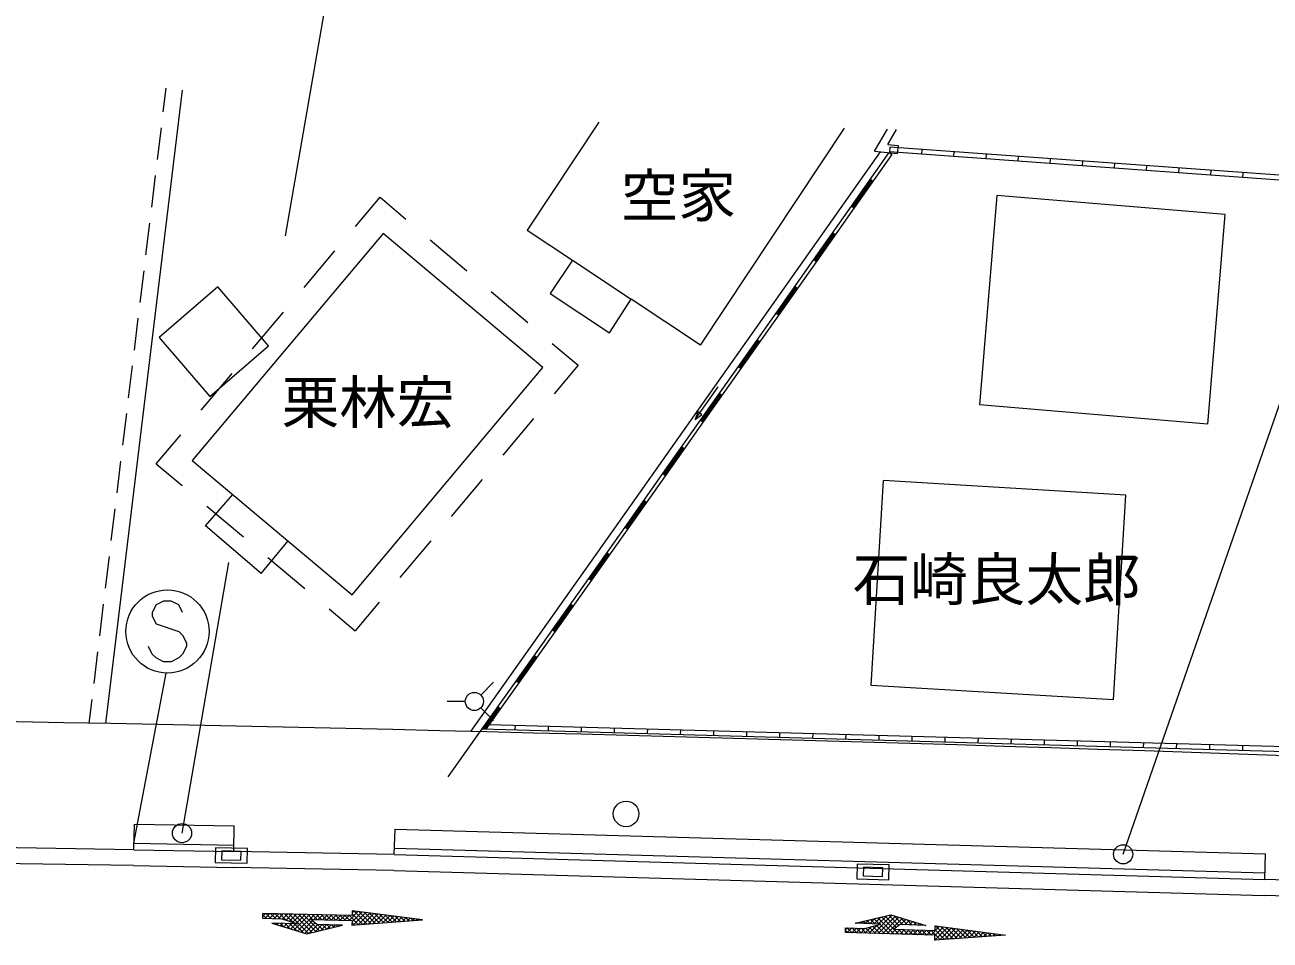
# Model space of a CAD drawing. Units: millimetres, scale not verified. Extents: x 40000 to 680000, y 20000 to 380000.
# Drawn here: x 109413 to 148328, y 281301 to 309911 of the extents above; entities that cross this region are included whole.
import ezdxf
from ezdxf.enums import TextEntityAlignment as Align

# ---------------------------------------------------------------- set-up
doc = ezdxf.new("R2010")
doc.units = ezdxf.units.MM
doc.header["$LTSCALE"] = 1000
doc.layers.add('M-BGD', color=7, linetype='Continuous', lineweight=13)
doc.layers.add('M-STR-STRC', color=7, linetype='Continuous', lineweight=13)
doc.styles.add('ＭＳ ゴシック', font='')
doc.styles.get('ＭＳ ゴシック').set_extended_font_data('MS Gothic')

msp = doc.modelspace()

# ---------------------------------------------------------------- linework, layer by layer
at = {"layer": 'M-BGD'}
for p, q in [((111945, 288071), (114343, 307874)), ((113737, 307192), (113827, 307936)), ((113557, 305703), (113677, 306695)), ((127349, 306870), (125110, 303499)), ((130524, 299902), (135028, 306683)), ((135964, 305967), (136368, 306650)), ((136377, 306176), (136654, 306643)), ((135964, 305967), (136676, 305894)), ((136377, 306176), (136702, 306142)), ((136440, 306090), (136429, 305941)), ((136440, 306090), (136429, 305941)), ((154494, 304633), (136429, 305941)), ((154494, 304633), (136429, 305941)), ((154546, 304780), (136440, 306090)), ((136702, 306142), (136676, 305894)), ((137443, 306018), (137432, 305868)), ((138447, 305945), (138436, 305795)), ((139450, 305872), (139440, 305723)), ((140454, 305800), (140443, 305650)), ((141458, 305727), (141447, 305578)), ((142461, 305654), (142451, 305505)), ((143465, 305582), (143454, 305432)), ((144469, 305509), (144458, 305360)), ((113376, 304213), (113497, 305206)), ((145472, 305437), (145461, 305287)), ((146476, 305364), (146465, 305214)), ((147480, 305291), (147469, 305142)), ((135852, 305074), (135261, 304237)), ((135866, 305064), (135276, 304226)), ((135882, 305057), (135291, 304219)), ((135893, 305045), (135303, 304210)), ((135910, 305037), (135317, 304197)), ((135838, 305083), (135920, 305026)), ((119745, 303612), (120511, 304524)), ((120511, 304524), (121320, 303838)), ((139792, 304583), (139242, 298030)), ((146928, 303984), (139792, 304583)), ((146378, 297431), (146928, 303984)), ((113196, 302724), (113316, 303717)), ((120605, 303391), (114645, 296291)), ((125599, 299199), (120605, 303391)), ((122082, 303191), (123226, 302220)), ((125110, 303499), (126526, 302558)), ((134672, 303401), (134082, 302564)), ((134687, 303391), (134096, 302554)), ((134702, 303384), (134111, 302546)), ((134714, 303372), (134124, 302538)), ((134730, 303364), (134138, 302525)), ((134659, 303411), (134740, 303354)), ((118138, 301697), (119102, 302846)), ((126522, 302561), (125828, 301517)), ((126526, 302558), (128358, 301341)), ((113016, 301235), (113136, 302228)), ((115447, 301719), (113610, 300143)), ((117029, 299874), (115447, 301719)), ((133493, 301729), (132902, 300892)), ((133507, 301719), (132917, 300881)), ((133523, 301712), (132932, 300874)), ((133535, 301700), (132945, 300865)), ((133551, 301692), (132958, 300852)), ((133480, 301738), (133561, 301681)), ((123988, 301573), (125132, 300603)), ((125828, 301517), (127686, 300283)), ((127686, 300283), (128358, 301341)), ((130524, 299902), (128358, 301341)), ((116531, 299782), (117495, 300931)), ((112835, 299746), (112955, 300739)), ((113610, 300143), (115192, 298299)), ((132313, 300056), (131723, 299219)), ((132328, 300046), (131738, 299209)), ((132343, 300039), (131753, 299201)), ((132300, 300066), (132381, 300009)), ((115192, 298299), (117029, 299874)), ((125895, 299956), (126703, 299269)), ((132355, 300027), (131765, 299192)), ((132371, 300019), (131779, 299180)), ((126703, 299269), (125953, 298376)), ((112655, 298257), (112775, 299250)), ((114924, 297867), (115888, 299016)), ((119639, 292099), (125599, 299199)), ((130364, 297572), (131084, 298594)), ((131134, 298384), (130544, 297546)), ((131149, 298374), (130558, 297536)), ((131164, 298367), (130573, 297529)), ((131176, 298354), (130586, 297520)), ((131192, 298347), (130599, 297507)), ((131121, 298393), (131202, 298336)), ((112474, 296768), (112595, 297761)), ((130447, 297820), (130364, 297572)), ((130364, 297572), (130569, 297733)), ((130569, 297733), (130447, 297820)), ((146378, 297431), (139242, 298030)), ((125310, 297610), (124345, 296461)), ((113515, 296189), (114281, 297101)), ((129955, 296711), (129364, 295874)), ((129969, 296701), (129379, 295864)), ((129983, 296691), (129394, 295856)), ((129996, 296682), (129406, 295847)), ((130010, 296672), (129420, 295834)), ((129941, 296721), (130022, 296663)), ((112294, 295279), (112414, 296271)), ((113518, 296193), (114330, 295511)), ((114645, 296291), (119639, 292099)), ((123702, 295695), (122738, 294546)), ((135863, 289264), (136246, 295668)), ((143819, 295215), (136246, 295668)), ((115058, 294250), (115912, 295227)), ((128775, 295039), (128185, 294201)), ((128790, 295028), (128199, 294191)), ((128803, 295019), (128214, 294184)), ((128817, 295009), (128227, 294175)), ((128831, 294999), (128241, 294162)), ((128762, 295048), (128843, 294991)), ((143437, 288812), (143819, 295215)), ((112114, 293790), (112234, 294782)), ((115095, 294868), (116244, 293904)), ((116800, 292765), (115058, 294250)), ((116800, 292765), (117637, 293779)), ((122095, 293780), (121130, 292632)), ((111933, 292301), (112054, 293293)), ((117010, 293261), (118159, 292296)), ((127617, 293400), (127049, 292597)), ((127632, 293390), (127063, 292587)), ((127647, 293383), (127078, 292580)), ((127659, 293371), (127091, 292571)), ((127675, 293363), (127105, 292558)), ((127604, 293410), (127685, 293353)), ((120487, 291866), (119737, 290972)), ((111753, 290811), (111873, 291804)), ((118925, 291654), (119737, 290972)), ((126482, 291796), (125913, 290993)), ((126496, 291786), (125927, 290983)), ((126511, 291779), (125942, 290976)), ((126523, 291767), (125955, 290967)), ((126539, 291759), (125969, 290954)), ((126468, 291806), (126549, 291749)), ((111573, 289322), (111693, 290315)), ((125346, 290192), (124777, 289389)), ((125360, 290182), (124792, 289379)), ((125375, 290175), (124806, 289372)), ((125387, 290163), (124819, 289363)), ((125403, 290155), (124833, 289350)), ((125332, 290202), (125413, 290145)), ((123660, 288961), (124060, 289361)), ((123703, 287902), (124764, 289399)), ((124845, 289342), (123823, 287898)), ((143437, 288812), (135863, 289264)), ((111422, 288081), (111512, 288826)), ((123177, 288761), (122611, 288760)), ((123660, 288561), (124060, 288161)), ((124210, 288588), (123723, 287901)), ((124224, 288578), (123745, 287901)), ((124240, 288571), (123764, 287900)), ((124251, 288559), (123783, 287899)), ((124267, 288551), (123805, 287899)), ((124196, 288598), (124277, 288541)), ((123927, 288046), (150607, 287300)), ((124740, 287873), (124744, 288023)), ((125773, 287844), (125777, 287994)), ((122643, 286405), (123703, 287902)), ((123703, 287902), (150574, 287151)), ((126807, 287815), (126811, 287965)), ((127840, 287786), (127844, 287936)), ((128873, 287757), (128878, 287907)), ((129907, 287728), (129911, 287878)), ((130940, 287700), (130944, 287850)), ((131973, 287671), (131978, 287821)), ((133007, 287642), (133011, 287792)), ((134040, 287613), (134044, 287763)), ((135073, 287584), (135078, 287734)), ((136107, 287555), (136111, 287705)), ((137140, 287526), (137144, 287676)), ((138174, 287498), (138178, 287647)), ((139207, 287469), (139211, 287619)), ((140240, 287440), (140244, 287590)), ((141274, 287411), (141278, 287561)), ((142307, 287382), (142311, 287532)), ((143340, 287353), (143345, 287503)), ((144374, 287324), (144378, 287474)), ((145407, 287295), (145411, 287445)), ((146440, 287267), (146445, 287417)), ((147474, 287238), (147478, 287388)), ((112818, 284128), (112833, 284928)), ((112833, 284928), (115955, 284869)), ((115940, 284069), (115955, 284869)), ((120958, 283973), (120981, 284773)), ((120981, 284773), (148184, 283999)), ((112818, 284128), (107811, 284212)), ((112818, 284128), (115940, 284069)), ((112822, 284328), (115944, 284269)), ((120964, 284173), (148167, 283400)), ((112809, 283629), (107803, 283713)), ((120958, 283973), (115940, 284069)), ((120958, 283973), (148162, 283200)), ((148162, 283200), (148184, 283999)), ((112809, 283629), (115930, 283569)), ((120946, 283473), (115930, 283569)), ((120946, 283473), (148146, 282700)), ((155177, 282954), (148162, 283200)), ((155158, 282454), (148146, 282700)), ((116842, 282135), (116841, 282060)), ((119641, 282065), (116842, 282135)), ((119543, 281917), (119819, 282193)), ((119637, 281869), (119944, 282177)), ((119645, 282215), (119641, 282065)), ((119644, 282159), (119693, 282209)), ((121839, 281934), (119645, 282215)), ((119677, 281768), (120070, 282161)), ((120105, 281801), (119699, 282208)), ((119830, 281780), (120195, 282145)), ((120237, 281811), (119861, 282187)), ((120368, 281821), (120023, 282167)), ((120499, 281831), (120185, 282146)), ((116841, 282060), (116839, 281985)), ((116839, 281985), (117444, 281970)), ((116840, 282042), (116931, 282133)), ((116954, 281983), (116841, 282095)), ((116923, 281983), (117069, 282130)), ((117099, 281979), (116945, 282133)), ((117060, 281980), (117207, 282126)), ((117244, 281975), (117090, 282129)), ((117135, 281828), (118227, 281500)), ((117935, 281808), (117135, 281828)), ((117178, 281815), (117190, 281827)), ((117198, 281976), (117345, 282123)), ((117389, 281972), (117236, 282126)), ((117300, 281778), (117253, 281825)), ((117287, 281782), (117328, 281823)), ((117336, 281973), (117483, 282119)), ((117576, 281927), (117381, 282122)), ((117396, 281750), (117466, 281820)), ((117502, 281718), (117398, 281821)), ((117444, 281970), (117935, 281808)), ((117467, 281962), (117621, 282116)), ((117505, 281717), (117604, 281816)), ((117787, 281857), (117526, 282118)), ((117704, 281657), (117543, 281818)), ((117574, 281927), (117759, 282112)), ((117613, 281684), (117742, 281813)), ((118273, 281512), (117671, 282115)), ((117680, 281892), (117897, 282109)), ((117906, 281597), (117688, 281814)), ((117722, 281652), (117880, 281809)), ((117786, 281857), (118034, 282105)), ((118387, 281540), (117816, 282111)), ((117831, 281619), (118310, 282098)), ((118108, 281536), (117834, 281810)), ((117892, 281822), (118172, 282102)), ((117940, 281586), (118448, 282095)), ((118501, 281568), (117961, 282107)), ((118049, 281554), (118400, 281906)), ((118614, 281596), (118106, 282104)), ((118157, 281521), (118477, 281841)), ((118227, 281500), (119334, 281772)), ((118405, 281946), (118251, 282100)), ((118295, 281517), (118569, 281792)), ((118351, 281947), (119638, 281915)), ((118534, 281793), (118351, 281947)), ((118550, 281942), (118396, 282096)), ((118440, 281945), (118586, 282091)), ((118482, 281563), (118707, 281788)), ((119334, 281772), (118534, 281793)), ((118695, 281939), (118541, 282093)), ((118728, 281623), (118559, 281792)), ((118578, 281942), (118724, 282088)), ((118670, 281609), (118845, 281785)), ((118840, 281935), (118686, 282089)), ((118841, 281651), (118704, 281788)), ((118716, 281938), (118862, 282084)), ((118985, 281931), (118831, 282085)), ((118955, 281679), (118849, 281785)), ((118854, 281935), (119000, 282081)), ((118857, 281655), (118983, 281781)), ((119130, 281928), (118976, 282082)), ((118992, 281931), (119138, 282078)), ((119068, 281707), (118994, 281781)), ((119045, 281701), (119121, 281778)), ((119275, 281924), (119122, 282078)), ((119130, 281928), (119276, 282074)), ((119182, 281735), (119139, 281777)), ((119232, 281747), (119259, 281774)), ((119421, 281920), (119267, 282074)), ((119268, 281924), (119414, 282071)), ((119295, 281763), (119284, 281774)), ((119406, 281921), (119552, 282067)), ((119566, 281917), (119412, 282071)), ((119843, 281781), (119557, 282067)), ((119634, 281765), (121839, 281934)), ((119638, 281915), (119634, 281765)), ((119711, 281771), (119636, 281846)), ((119974, 281791), (119643, 282122)), ((119984, 281792), (120320, 282129)), ((120137, 281804), (120446, 282112)), ((120290, 281815), (120571, 282096)), ((120631, 281842), (120347, 282125)), ((120443, 281827), (120697, 282080)), ((120762, 281852), (120509, 282104)), ((120596, 281839), (120822, 282064)), ((120893, 281862), (120672, 282084)), ((120750, 281851), (120947, 282048)), ((121025, 281872), (120834, 282063)), ((120903, 281862), (121073, 282032)), ((121156, 281882), (120996, 282042)), ((121056, 281874), (121198, 282016)), ((121287, 281892), (121158, 282021)), ((121209, 281886), (121323, 282000)), ((121419, 281902), (121320, 282001)), ((121362, 281898), (121449, 281984)), ((121550, 281912), (121482, 281980)), ((121516, 281910), (121574, 281968)), ((121681, 281922), (121644, 281959)), ((121669, 281921), (121700, 281952)), ((121813, 281932), (121807, 281938)), ((121822, 281933), (121825, 281936)), ((135365, 281828), (136473, 282093)), ((136164, 281803), (135365, 281828)), ((135390, 281827), (135384, 281832)), ((135407, 281826), (135422, 281841)), ((135536, 281822), (135498, 281860)), ((135544, 281822), (135608, 281886)), ((135682, 281818), (135612, 281887)), ((135666, 281668), (136164, 281803)), ((135681, 281818), (135794, 281930)), ((135828, 281813), (135727, 281914)), ((135801, 281514), (136063, 281776)), ((135818, 281814), (135980, 281975)), ((135974, 281809), (135841, 281942)), ((135939, 281510), (136511, 282082)), ((135955, 281809), (136166, 282020)), ((136119, 281804), (135955, 281969)), ((136283, 281499), (136019, 281764)), ((136575, 281490), (136069, 281996)), ((136076, 281505), (136619, 282049)), ((136093, 281805), (136352, 282064)), ((136429, 281495), (136130, 281794)), ((136721, 281486), (136183, 282024)), ((136213, 281501), (136727, 282016)), ((136650, 281698), (136297, 282051)), ((136350, 281497), (136836, 281983)), ((136730, 281759), (136411, 282078)), ((136473, 282093), (137564, 281760)), ((136849, 281782), (136566, 282065)), ((136764, 281784), (136572, 281640)), ((137564, 281760), (136764, 281784)), ((136995, 281777), (136769, 282003)), ((136778, 281784), (136944, 281949)), ((136916, 281780), (137052, 281916)), ((137141, 281773), (136973, 281940)), ((137053, 281775), (137161, 281883)), ((137287, 281768), (137177, 281878)), ((137190, 281771), (137269, 281850)), ((137327, 281767), (137377, 281817)), ((137433, 281764), (137381, 281816)), ((137464, 281763), (137485, 281784)), ((137859, 281600), (137863, 281750)), ((137863, 281750), (140056, 281458)), ((137863, 281737), (137875, 281749)), ((138289, 281332), (137871, 281749)), ((135056, 281537), (135058, 281612)), ((137854, 281451), (135056, 281537)), ((135116, 281535), (135057, 281594)), ((135058, 281612), (135060, 281687)), ((135058, 281619), (135124, 281685)), ((135060, 281687), (135666, 281668)), ((135262, 281531), (135107, 281685)), ((135115, 281535), (135261, 281681)), ((135408, 281526), (135253, 281681)), ((135253, 281531), (135398, 281676)), ((135390, 281527), (135535, 281672)), ((135554, 281522), (135399, 281676)), ((135527, 281522), (135676, 281671)), ((135700, 281517), (135545, 281672)), ((135664, 281518), (135869, 281723)), ((135845, 281513), (135685, 281673)), ((135991, 281508), (135796, 281703)), ((136137, 281504), (135907, 281734)), ((136487, 281493), (136633, 281638)), ((136572, 281640), (137859, 281600)), ((136625, 281489), (136770, 281634)), ((136867, 281481), (136712, 281636)), ((136762, 281484), (136907, 281630)), ((137013, 281477), (136858, 281631)), ((136899, 281480), (137044, 281626)), ((137159, 281472), (137004, 281627)), ((137036, 281476), (137182, 281621)), ((137305, 281468), (137150, 281622)), ((137173, 281472), (137319, 281617)), ((137451, 281463), (137296, 281618)), ((137310, 281467), (137456, 281613)), ((137597, 281459), (137442, 281613)), ((137448, 281463), (137593, 281609)), ((137585, 281459), (137730, 281604)), ((137742, 281454), (137588, 281609)), ((137722, 281455), (138000, 281732)), ((138025, 281313), (137734, 281604)), ((140056, 281458), (137850, 281301)), ((137850, 281301), (137854, 281451)), ((137851, 281301), (138249, 281699)), ((137854, 281445), (138124, 281716)), ((138157, 281323), (137859, 281620)), ((138003, 281312), (138374, 281682)), ((138421, 281341), (138035, 281728)), ((138155, 281322), (138499, 281666)), ((138553, 281351), (138198, 281706)), ((138308, 281333), (138623, 281649)), ((138685, 281360), (138361, 281684)), ((138460, 281344), (138748, 281632)), ((138817, 281370), (138524, 281662)), ((138612, 281355), (138873, 281616)), ((138949, 281379), (138687, 281640)), ((138765, 281366), (138998, 281599)), ((139081, 281388), (138851, 281619)), ((138917, 281377), (139122, 281582)), ((139213, 281398), (139014, 281597)), ((139069, 281387), (139247, 281566)), ((139345, 281407), (139177, 281575)), ((139221, 281398), (139372, 281549)), ((139477, 281417), (139340, 281553)), ((139374, 281409), (139497, 281532)), ((139609, 281426), (139504, 281531)), ((139526, 281420), (139622, 281516)), ((139741, 281435), (139667, 281510)), ((139678, 281431), (139746, 281499)), ((139873, 281445), (139830, 281488)), ((139830, 281442), (139871, 281482)), ((139983, 281453), (139996, 281466)), ((140005, 281454), (139993, 281466)), ((137893, 281304), (137851, 281346))]:
    msp.add_line(p, q, dxfattribs=at)
msp.add_lwpolyline([(136142, 305948), (127967, 294356), (123341, 287822)], dxfattribs=at)
for points in [[(136508, 305861), (135329, 304189), (135248, 304246), (136427, 305919)], [(135329, 304189), (134150, 302516), (134069, 302574), (135248, 304246)], [(134150, 302516), (132970, 300844), (132889, 300901), (134069, 302574)], [(132970, 300844), (131791, 299171), (131710, 299228), (132889, 300901)], [(131791, 299171), (130611, 297499), (130530, 297556), (131710, 299228)], [(130611, 297499), (129432, 295826), (129351, 295883), (130530, 297556)], [(129432, 295826), (128252, 294154), (128171, 294211), (129351, 295883)], [(128252, 294154), (127116, 292550), (127035, 292607), (128171, 294211)], [(127116, 292550), (125980, 290946), (125900, 291003), (127035, 292607)], [(125980, 290946), (124845, 289342), (124764, 289399), (125900, 291003)], [(116370, 284164), (115370, 284186), (115360, 283726), (116360, 283705)], [(116168, 284076), (115568, 284089), (115562, 283814), (116162, 283801)], [(136425, 283649), (135426, 283679), (135412, 283219), (136412, 283190)], [(136223, 283563), (135623, 283581), (135615, 283306), (136214, 283288)]]:
    msp.add_lwpolyline(points, close=True, dxfattribs=at)
for centre, radius in [((123460, 288761), 283), ((128202, 285246), 400), ((114324, 284645), 300), ((143735, 283984), 300)]:
    msp.add_circle(centre, radius, dxfattribs=at)
msp.add_arc((67207, -2020495), 2309000, 87.31834, 89.65165, dxfattribs=at)
at = {"layer": 'M-STR-STRC'}
for p, q in [((117554, 303314), (122224, 330301)), ((143735, 283984), (150834, 304422)), ((114324, 284645), (115789, 293109)), ((113749, 291895), (113513, 291777)), ((113986, 291895), (113749, 291895)), ((114222, 291777), (113986, 291895)), ((113513, 291777), (113395, 291541)), ((113395, 291541), (113395, 291423)), ((114340, 291541), (114222, 291777)), ((113395, 291423), (113513, 291186)), ((113513, 291186), (114222, 290950)), ((114222, 290950), (114340, 290832)), ((114340, 290832), (114459, 290595)), ((113395, 290241), (113277, 290477)), ((114459, 290477), (114340, 290241)), ((114459, 290595), (114459, 290477)), ((113513, 290123), (113395, 290241)), ((113749, 290004), (113513, 290123)), ((113986, 290004), (113749, 290004)), ((114222, 290123), (113986, 290004)), ((114340, 290241), (114222, 290123)), ((112822, 284328), (113829, 289650))]:
    msp.add_line(p, q, dxfattribs=at)
msp.add_circle((113868, 290950), 1300, dxfattribs=at)

# ---------------------------------------------------------------- texts
at = {"layer": 'M-BGD', "style": 'ＭＳ ゴシック'}
for s, p in [('空家', (129836, 303517)), ('栗林宏', (120137, 297057)), ('石崎良太郎', (139783, 291522))]:
    msp.add_text(s, height=1320, dxfattribs=at).set_placement(p, align=Align.BOTTOM_CENTER)

doc.saveas('drawing.dxf')
